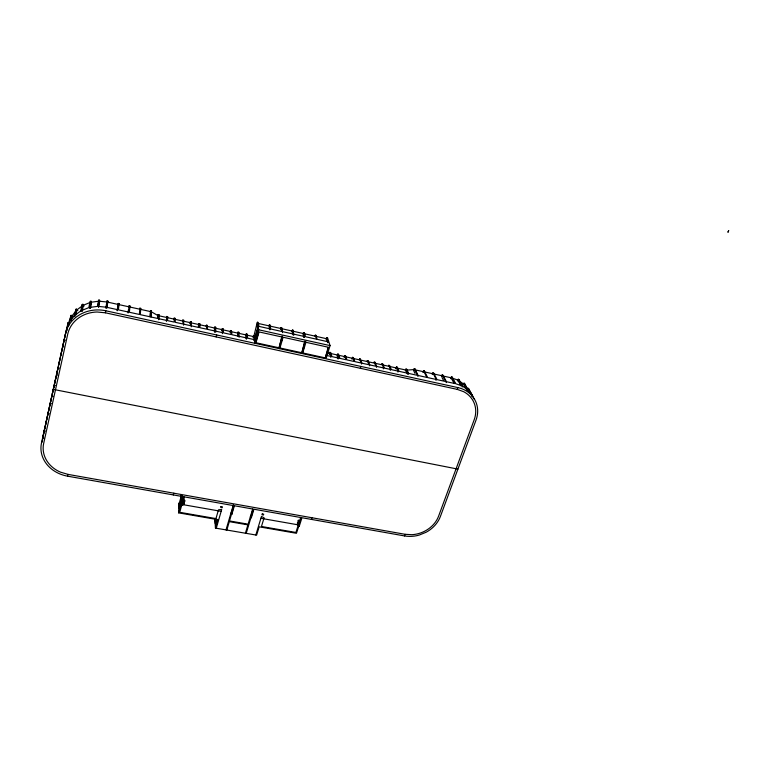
<?xml version="1.0" encoding="UTF-8"?>
<svg xmlns="http://www.w3.org/2000/svg" width="767" height="767" viewBox="0 0 767 767"><rect width="100%" height="100%" fill="white"/><g stroke="black" fill="none" stroke-linecap="round" stroke-linejoin="round"><path stroke-width="1.15" d="M183.591 325.17L183.764 320.213L182.882 320.021L182.958 323.99L175.279 322.313L175.269 318.343L174.176 318.104L174.176 322.073L167.561 320.625L167.628 316.666L166.736 316.474L166.487 317.442L158.817 315.755L158.683 319.714L159.066 314.786L158.165 314.585L157.82 318.526M99.566 302.284L99.585 300.204L98.655 300.165L97.572 306.369L89.749 307.423L89.969 308.468L91.158 302.236L98.713 301.191L98.655 300.165M166.42 321.411L166.736 316.474M158.165 314.585L158.031 318.535L151.157 317.03L151.482 310.76L150.591 310.558L150.064 316.771M150.965 316.972L151.243 311.728L157.925 315.563M150.591 310.558L150.255 316.829L140.284 314.652L140.764 308.392L139.872 308.2L139.632 309.168L129.757 307.001L129.997 306.014L129.096 305.822L128.856 306.8L118.933 304.614L119.163 303.627L118.262 303.435L117.226 310.645L118.262 303.435M139.872 308.2L139.383 314.451L129.364 312.255L129.997 306.014M129.096 305.822L128.453 312.054L118.377 309.849L119.163 303.627M128.079 313.003L128.405 309.868M42.003 442.233L44.467 430.095M107.064 306.282L107.917 301.153L107.006 300.971L106.546 302.965M106.747 308.353L107.917 301.153M105.817 308.181L107.006 300.971M99.585 300.204L98.512 306.407L106.421 307.231L117.466 309.647M98.512 307.462L99.576 301.249L106.776 301.968M97.994 305.333L98.54 302.227M90.391 308.459L91.378 303.253L90.947 301.21L90.036 301.393L88.838 307.615L80.832 310.884L74.792 315.362L76.201 309.034L77.822 310.558M89.749 307.423L90.947 301.21M89.797 305.487L90.199 303.406M81.59 310.52L82.894 304.259L82.088 304.652L80.765 310.923L81.59 310.52L82.165 311.45L83.459 305.17L90.401 302.371M82.309 307.596L82.74 305.506L82.088 304.652M46.125 422.118L49.893 405.34M48.177 412.799L51.926 396.069L53.009 396.28M52.3 393.979L56.039 377.335M54.39 384.478L58.11 367.872L59.203 368.093M58.838 364.162L62.3 348.774M60.727 355.581L64.418 339.129M62.865 345.821L66.23 330.874M64.696 337.47L68.11 322.591L69.241 322.83L68.493 326.08M75.847 315.084L77.007 309.801L82.74 305.506M75.454 314.537L75.914 312.428M71.149 320.136L72.127 315.86L71.13 315.314L69.663 321.718L74.131 315.946L76.201 309.034M70.938 319.714L71.427 317.576M60.2 358.352L56.48 374.91L57.583 375.13M53.978 386.731L50.229 403.423L51.322 403.634M45.962 422.895L47.87 414.563M71.13 315.314L66.595 329.091M183.936 503.852L182.431 503.593L182.421 502.538L183.927 502.807L183.696 504.734L182.191 504.465L181.904 505.511L181.07 505.357L183.438 496.719L67.621 476.182L68.042 474.389L60.507 472.156A30.622 26.193 3.2 0 1 43.671 443.441L67.736 334.115A31.706 28.331 7.4 0 1 97.083 312.006L105.405 312.811L457.237 389.377L463.709 391.716A28.216 24.563 -26 0 1 474.188 419.76L438.619 516.095A27.248 22.933 -20.9 0 1 411.946 534.695L405.139 534.311L68.042 474.389M105.405 312.811L105.865 310.798L254.893 343.309L258.738 329.8L257.367 322.255L258.22 322.437L258.949 326.387L270.147 328.88L269.869 329.839M140.764 308.392L140.524 309.369L150.351 311.536M151.003 312.706L151.482 310.76M158.577 316.733L159.066 314.786M167.628 316.666L167.379 317.643L182.632 320.99L182.882 320.021M173.927 319.082L174.176 318.104M189.9 323.607L190.408 321.68L191.347 321.881L191.242 326.838M191.347 321.881L191.098 322.849L230.311 331.469M198.643 324.508L198.902 323.549L199.775 323.741L199.995 327.73L206.707 329.196L206.428 325.198L207.301 325.39L207.589 329.388L215.153 331.047L214.894 332.015M199.525 324.7L199.775 323.741M206.17 326.167L206.428 325.198M206.793 327.317L207.301 325.39M214.281 328.957L214.798 327.039L215.671 327.231L215.767 332.207M215.412 328.19L215.671 327.231M173.352 494.936L173.821 493.191M216.16 336.914L216.687 334.968M221.749 330.596L222.267 328.688L223.139 328.88L223.561 332.888L231.059 334.527L230.579 330.51L231.433 330.702L231.931 334.719L238.537 336.167L237.991 332.14L238.844 332.332L239.141 337.317M222.871 329.829L223.139 328.88M222.42 333.664L222.267 328.688M260.905 518.31L299.111 525.012L296.465 533.286L259.16 526.824L256.619 535.136L215.45 528.089L217.886 519.671L178.701 512.883L178.836 503.296L179.66 503.44L179.699 508.636M181.376 495.587L179.248 503.373L179.286 508.559L178.836 503.296M178.874 508.492L181.022 500.659L180.964 495.52M182.45 495.444L181.213 499.95L181.165 495.837M179.286 508.559L181.022 500.659M181.626 500.017L182.249 497.773M178.701 512.883L181.06 504.312L221.155 511.34M182.901 500.793L182.91 501.839L184.425 502.107L184.665 501.225L183.16 500.966L183.984 496.853M182.431 503.593L182.91 501.839M183.16 500.966L184.281 496.872L233.552 505.606L231.059 514.111L231.874 514.254L234.376 505.75L253.11 509.077L250.56 517.533L251.365 517.667L253.915 509.221L301.182 517.6L299.907 521.598L298.478 521.349L298.277 520.294L299.705 520.544L299.907 521.598M230.052 332.418L230.579 330.51M183.677 503.679L183.927 502.807M183.14 499.921L184.646 500.18L184.425 502.107M231.433 330.702L231.174 331.66L254.174 336.713M237.991 332.14L237.732 336.061M238.585 333.281L238.844 332.332M245.699 335.85L246.226 333.952L247.089 334.144L247.712 338.18L255.123 339.8M246.821 335.093L247.089 334.144M246.581 338.947L246.226 333.952M253.052 337.47L253.589 335.572L254.443 335.764M254.002 340.567L257.539 328.113L256.82 324.163L257.367 322.255M257.607 326.234L257.971 328.209L254.702 339.704L254.011 335.668L256.82 324.163M255.919 341.622L258.613 332.169M282.534 332.648L281.892 327.73L281.048 327.538L281.959 331.507L270.828 329.024L270.003 325.074L269.322 324.92L269.179 328.813M269.725 326.023L270.003 325.074M215.489 518.492L215.412 523.669L216.687 519.278M216.141 522.643L216.773 520.438M216.265 528.233L221.701 509.451L218.499 509.796L215.958 518.597L179.737 512.318L181.894 504.456L181.904 505.511M280.492 329.436L281.048 327.538M278.872 348.534L282.055 336.243L278.872 348.534L255.756 343.491L259.054 331.929L282.237 337.058M226.016 529.901L233.456 504.561L233.552 505.606M301.652 353.51L304.873 341.296L301.652 353.51L279.725 348.726L280.549 344.45M281.221 342.159L282.237 338.726M279.725 348.726L283.1 337.24L305.093 342.111M226.831 530.035L229.295 521.646L247.914 524.868L245.402 533.218M233.964 505.769L229.506 520.946L248.125 524.177L252.659 509.087M291.853 331.967L292.419 330.078L293.09 330.232L293.819 335.16M68.11 322.591L67.87 323.396L68.972 323.626M292.524 332.121L293.09 330.232M293.147 335.006L292.419 330.078M302.984 334.45L303.55 332.571L304.394 332.753L305.506 336.742L316.474 339.187L315.275 335.189L315.937 335.342L317.145 339.33L328.055 341.766L327.768 342.705L326.474 338.688L281.614 328.679M304.106 333.703L304.394 332.753M304.374 337.509L303.55 332.571M246.207 533.353L253.148 510.285M302.62 351.717L304.346 346.032M305.947 342.293L302.505 353.692L325.141 358.63L328.659 347.317L305.947 342.293L305.717 341.478M314.988 336.128L315.275 335.189M315.649 336.272L315.937 335.342M255.823 535.002L261.47 516.459L264.107 517.811L261.451 526.488L295.899 532.461L298.641 523.871L298.516 525.932L299.312 526.066L301.968 517.735L404.554 535.932A29.232 24.602 -20.9 0 0 419.223 535.069L426.193 532.212A29.232 24.602 -20.9 0 0 440.411 516.431L476.019 420.143A30.249 26.337 -26 0 0 474.802 399.732L472.903 396.836A30.249 26.337 -26 0 0 457.88 387.584L325.985 358.812L330.078 345.61L327.586 337.94L326.761 337.758L326.186 339.628M327.01 339.81L327.586 337.94M325.141 358.63L328.046 347.624M329.244 354.191L329.82 352.341L330.644 352.523L331.967 356.626L339.081 358.189L337.701 354.076L338.515 354.258L339.896 358.371L346.166 359.742L344.728 355.62L345.543 355.802L346.981 359.915L354.047 361.468L352.552 357.345L353.357 357.518L354.862 361.64L361.075 363.002L359.522 358.879L360.337 359.052L361.89 363.184L361.593 364.104M330.069 354.373L330.644 352.523M330.845 357.374L329.82 352.341M337.701 354.076L337.125 355.917L338.151 359.014M338.515 354.258L338.228 355.179L344.441 356.54M344.143 357.46L344.728 355.62M345.543 355.802L345.255 356.722L352.254 358.256M297.481 522.797L297.682 523.842L299.101 524.091L298.909 523.046L297.481 522.797L297.414 524.676L298.842 524.925M298.277 520.294L298.21 522.183L299.638 522.432L299.101 524.091M297.414 524.676L297.682 523.842M298.21 522.183L298.478 521.349M299.705 520.544L300.654 517.552M351.957 359.177L352.552 357.345M353.357 357.518L353.069 358.438L359.234 359.79L359.522 358.879M360.337 359.052L360.039 359.972L366.99 361.497L367.288 360.586L368.093 360.758L369.713 364.891L369.406 365.811M311.45 519.422L311.987 517.754M360.337 368.294L360.931 366.434M368.093 360.758L367.796 361.669L373.913 363.021L374.21 362.11L375.015 362.283L376.693 366.425L376.386 367.335M375.015 362.283L374.718 363.194L381.611 364.708L381.908 363.798L382.714 363.98L384.449 368.122L390.576 369.464L390.269 370.375M382.714 363.98L382.407 364.881L388.486 366.223L388.792 365.313L389.588 365.485L391.371 369.636L398.274 371.151L397.968 372.062M383.337 368.86L383.644 367.949L381.908 363.798M389.588 365.485L389.281 366.396L396.127 367.901M395.83 368.802L396.434 366.99L397.229 367.172L399.08 371.324L407.852 373.251L407.536 374.152L405.628 369.982L396.923 368.074M396.616 368.975L397.229 367.172M405.321 370.883L405.925 369.08L406.721 369.253L408.648 373.424L408.332 374.325M406.721 369.253L406.414 370.154L413.892 369.589L441.85 375.744M417.852 376.415L418.168 375.504L414.985 368.869L414.199 368.697L413.586 370.48L414.947 373.337M414.679 369.761L414.985 368.869M422.953 372.541L423.566 370.758L424.343 370.931L427.641 377.585L436.289 379.473L435.972 380.374M424.036 371.822L424.343 370.931M432.262 374.593L432.885 372.81L433.662 372.983L437.065 379.646L445.675 381.535L442.156 374.862L442.933 375.025L446.452 381.698L446.135 382.599M441.533 376.635L442.156 374.862M450.756 378.658L451.389 376.894L452.156 377.067L455.79 383.749L461.974 385.935L458.263 379.234L457.381 380.95M453.92 381.774L451.84 377.949L452.156 377.067M404.554 535.932L405.139 534.311M457.237 389.377L457.88 387.584M458.263 379.234L458.963 379.54L458.417 380.336L460.545 384.171M462.127 387.047L462.683 386.242L458.963 379.54M72.127 315.86L75.674 311.229M462.76 384.65L464.064 383.155L464.629 383.634L469.663 392.781M467.18 390.643L467.841 389.895L464.064 383.155M464.629 383.634L463.901 384.286L466.058 388.14M467.678 391.036L468.416 390.374L472.127 395.101L468.301 388.323L466.662 389.492M467.87 389.463L468.704 388.927L468.301 388.323M471.686 396.251L472.52 395.714L468.704 388.927M215.69 519.249L214.885 519.115L215.45 528.089M178.644 504.005L179.468 504.149M43.767 438.024L42.684 437.823L46.164 422.349L44.237 430.766L45.368 431.044M48.005 413.576L49.088 413.787M54.208 385.264L55.31 385.485M53.259 389.377L457.909 469.116M106.047 307.174L106.977 307.366M62.683 346.636L63.795 346.866M64.246 339.934L65.339 340.155M66.355 329.906L67.467 330.136M158.932 318.736L166.669 320.424M183.85 324.192L190.542 325.659L190.408 321.68M191.491 325.87L199.113 327.538L198.902 323.549M216.026 331.239L222.689 332.696M239.4 336.358L246.849 337.988M325.879 355.294L331.133 356.444M361.89 363.184L368.898 364.718L367.288 360.586M369.713 364.891L375.878 366.243L374.21 362.11M376.693 366.425L383.644 367.949M408.648 373.424L417.373 375.331L414.199 368.697M418.168 375.504L426.855 377.412L423.566 370.758M446.452 381.698L455.013 383.577L451.389 376.894M255.622 342.667L278.689 347.71M279.543 347.892L301.441 352.676M302.284 352.858L324.892 357.796M107.696 302.14L118.032 304.422M442.617 375.916L451.073 377.776L454.179 383.519M183.514 321.181L190.149 322.639M327.451 352.81L329.532 353.271M330.356 353.443L337.413 354.996M258.738 329.8L330.078 345.61M257.952 323.396L280.77 328.487M282.812 331.699L293.425 334.057M294.106 334.211L304.662 336.56M451.84 377.949L457.822 380.096L460.996 385.839M70.669 316.023L71.676 316.503M462.683 386.242L467.841 389.895M459.251 380.931L463.412 383.903L466.643 389.684M74.131 315.946L74.984 316.656M75.54 309.609L76.384 310.309M466.048 387.057L467.487 388.907M472.52 395.714L474.025 398.945M82.894 304.259L84.034 306.091M442.032 377.585L443.537 380.451M432.885 372.81L436.289 379.473M405.925 369.08L407.852 373.251M396.434 366.99L398.274 371.151M388.792 365.313L390.576 369.464M326.761 337.758L328.055 341.766M303.262 335.457L303.809 337.451M269.322 324.92L270.147 328.88M299.111 525.012L299.312 526.066M298.325 524.877L298.516 525.932M258.124 324.383L258.489 326.358M254.615 336.771L254.951 338.793M253.589 335.572L254.893 343.309M245.852 336.866L246.159 338.889M251.365 517.667L251.24 516.622L250.435 516.479L250.56 517.533M231.778 513.209L231.874 514.254M214.798 327.039L215.153 331.047M230.963 513.065L231.059 514.111M214.367 329.963L214.539 331.977M215.086 518.415L215.412 523.669M198.394 325.476L198.5 327.471M184.646 500.18L184.665 501.225M182 495.981L182.047 500.094M181.06 504.312L181.07 505.357M67.63 476.182A32.78 28.043 3.2 0 1 46.739 464.227L46.72 464.198A32.808 28.063 3.2 0 1 41.495 443.038L65.483 333.645A33.969 30.354 7.4 0 1 76.499 316.838L80.075 314.489A33.969 30.354 7.4 0 1 105.865 310.798M220.982 506.594L220.733 507.466L222.209 507.725L222.459 506.853L220.982 506.594M262.247 513.938L261.988 514.782L263.436 515.031L263.695 514.187L262.247 513.938M728.65 230.656L728.017 232.123L728.65 230.656"/></g></svg>
